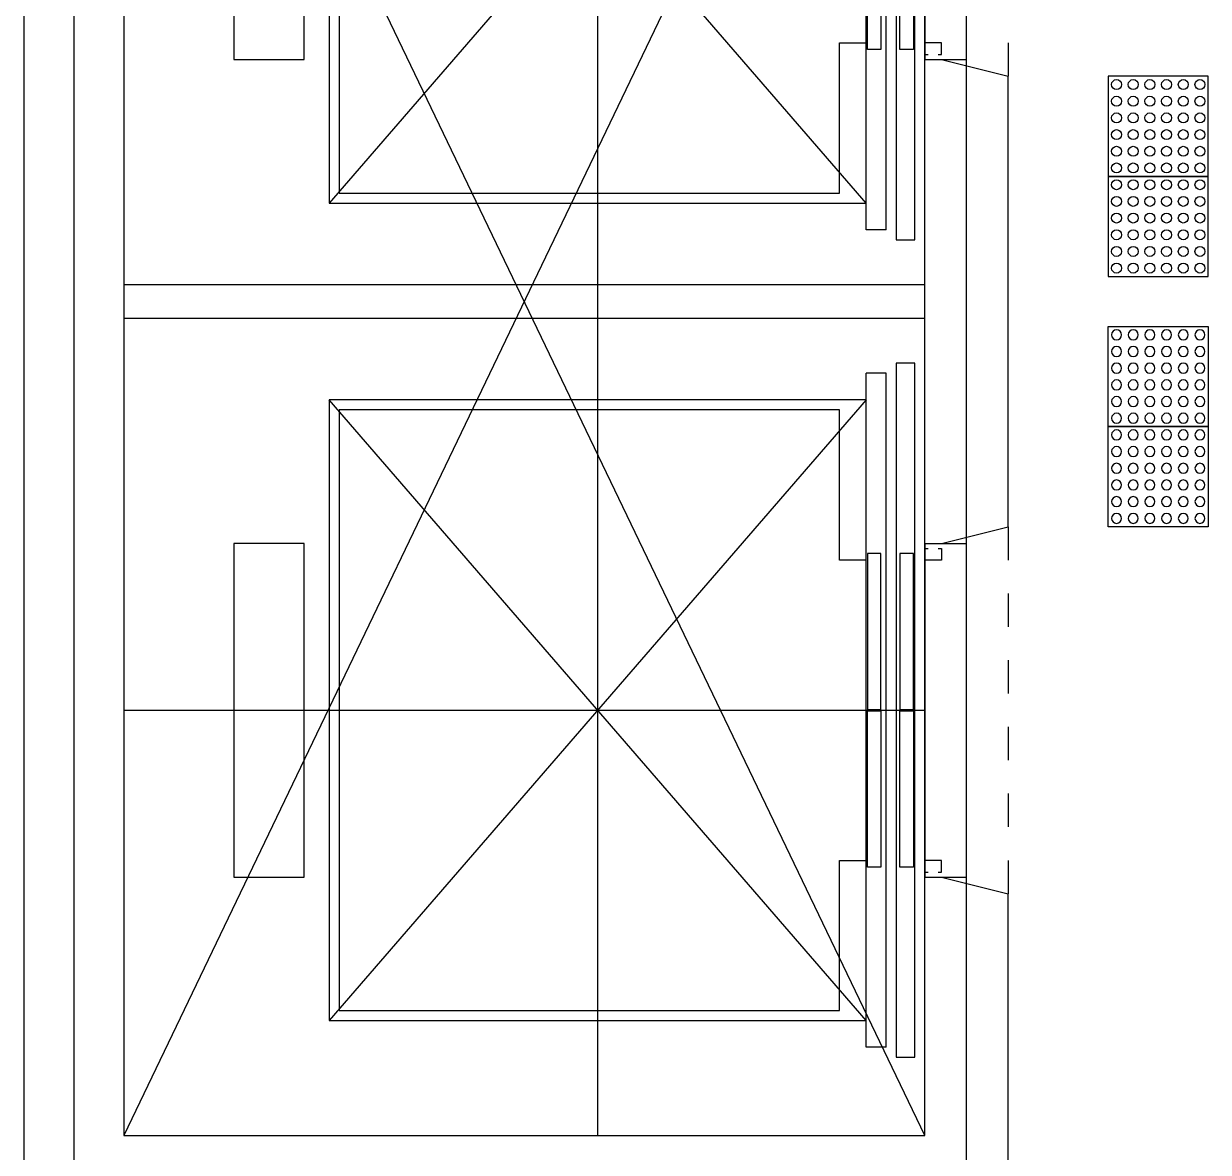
# Model space of a CAD drawing. Header units: millimetres. Extents: x 7294529 to 7346664, y 234399 to 276449.
# Drawn here: x 7328129 to 7331679, y 253789 to 257172 of the extents above; entities that cross this region are included whole.
import ezdxf

# ---------------------------------------------------------------- set-up
doc = ezdxf.new("R2010")
doc.units = ezdxf.units.MM
doc.header["$LTSCALE"] = 100
doc.linetypes.add('C-303-R-TF_59C+59B+59C$0$CEN', pattern=[62, 60, -1, 0, -1])
doc.linetypes.add('C-303-R-TF_59C+59B+59C$0$HIDDEN', pattern=[2, 1, -1])
doc.layers.get('Defpoints').update_dxf_attribs({"color": 149})
for name, color, linetype in [('BP', 7, 'Continuous'), ('C-303-R-TF_59C+59B+59C$0$CEN', 1, 'C-303-R-TF_59C+59B+59C$0$CEN'), ('C-303-R-TF_59C+59B+59C$0$COL', 2, 'Continuous'), ('C-303-R-TF_59C+59B+59C$0$ELEV', 4, 'Continuous'), ('C-303-R-TF_59C+59B+59C$0$S-구조선', 4, 'Continuous'), ('C-303-R-TF_59C+59B+59C$0$STXK', 6, 'Continuous')]:
    doc.layers.add(name, color=color, linetype=linetype)

# ---------------------------------------------------------------- blocks, each defined once
blk = doc.blocks.new('C-303-R-TF_59C+59B+59C$0$ELEV.17_2550_2450')
at = {"layer": 'C-303-R-TF_59C+59B+59C$0$ELEV', "color": 1}
for p, q in [((0, 0), (0, -2400)), ((1275, -1420), (-1275, -1420))]:
    blk.add_line(p, q, dxfattribs=at)
at = {"layer": 'C-303-R-TF_59C+59B+59C$0$ELEV'}
for p, q in [((-930, -2225), (930, -615)), ((930, -2225), (-930, -615)), ((-1010, -2225), (1010, -2225)), ((-1010, -2285), (-1010, -2225)), ((1010, -2285), (1010, -2225)), ((-1010, -2285), (1010, -2285))]:
    blk.add_line(p, q, dxfattribs=at)
for points in [[(500, -330), (-500, -330), (-500, -540), (500, -540)], [(-930, -2225), (930, -2225), (930, -615), (-930, -615)], [(-2, -2269), (-470, -2269), (-470, -2229), (-2, -2229)], [(2, -2269), (470, -2269), (470, -2229), (2, -2229)], [(1040, -2315), (-1040, -2315), (-1040, -2370), (1040, -2370)], [(-2, -2366), (-470, -2366), (-470, -2326), (-2, -2326)], [(2, -2366), (470, -2366), (470, -2326), (2, -2326)]]:
    blk.add_lwpolyline(points, close=True, dxfattribs=at)
for points in [[(450, -2225), (450, -2145), (900, -2145), (900, -645), (-900, -645), (-900, -2145), (-450, -2145), (-450, -2225)], [(-485, -2440), (-485, -2450), (-450, -2450), (-450, -2400), (-485, -2400), (-485, -2410)], [(485, -2440), (485, -2450), (450, -2450), (450, -2400), (485, -2400), (485, -2410)]]:
    blk.add_lwpolyline(points, dxfattribs=at)
at = {"layer": 'Defpoints'}
for p, q in [((-500, -2400), (-500, -2525)), ((500, -2400), (500, -2525))]:
    blk.add_line(p, q, dxfattribs=at)
blk.add_lwpolyline([(-1275, -2400), (1275, -2400), (1275, 0), (-1275, 0)], close=True, dxfattribs=at)
blk = doc.blocks.new('C-303-R-TF_59C+59B+59C$0$점자블럭')
at = {"layer": 'C-303-R-TF_59C+59B+59C$0$STXK'}
blk.add_lwpolyline([(300, 300), (0, 300), (0, 0), (300, 0)], close=True, dxfattribs=at)
at = {"layer": 'C-303-R-TF_59C+59B+59C$0$STXK', "color": 8}
for centre in [(25, 275), (75, 275), (125, 275), (175, 275), (225, 275), (275, 275), (25, 225), (75, 225), (125, 225), (175, 225), (225, 225), (275, 225), (25, 175), (75, 175), (125, 175), (175, 175), (225, 175), (275, 175), (25, 125), (75, 125), (125, 125), (175, 125), (225, 125), (275, 125), (25, 75), (75, 75), (125, 75), (175, 75), (225, 75), (275, 75), (25, 25), (75, 25), (125, 25), (175, 25), (225, 25), (275, 25)]:
    blk.add_circle(centre, 15, dxfattribs=at)
blk = doc.blocks.new('C-303-R-TF_59C+59B+59C$0$S-구조선')
at = {"layer": 'C-303-R-TF_59C+59B+59C$0$S-구조선', "color": 1}
for p, q in [((-2550, 5150), (-150, 150)), ((-2550, 150), (-150, 5150))]:
    blk.add_line(p, q, dxfattribs=at)
at = {"layer": 'C-303-R-TF_59C+59B+59C$0$S-구조선', "color": 3, "linetype": 'C-303-R-TF_59C+59B+59C$0$HIDDEN'}
for p, q in [((-2800, 4425), (-2800, 3325)), ((-2800, 1975), (-2800, 875))]:
    blk.add_line(p, q, dxfattribs=at)
at = {"layer": 'C-303-R-TF_59C+59B+59C$0$S-구조선', "color": 3}
for p, q in [((-2550, 4375), (-2550, 3375)), ((-2550, 1925), (-2550, 925))]:
    blk.add_line(p, q, dxfattribs=at)
blk = doc.blocks.new('C-303-R-TF_59C+59B+59C', base_point=(0, 0))
at = {"layer": 'C-303-R-TF_59C+59B+59C$0$CEN'}
for p, q in [((-9645, 2365), (-9645, -3535)), ((-6970, -3185), (-6970, 2065))]:
    blk.add_line(p, q, dxfattribs=at)
at = {"layer": 'C-303-R-TF_59C+59B+59C$0$COL'}
for p, q in [((-9795, 2215), (-9795, -3385)), ((-9495, 1915), (-9495, -3085)), ((-7095, 140), (-7045, 140)), ((-7095, -1310), (-7045, -1310)), ((-7095, -3085), (-7095, -2310)), ((-7095, -2310), (-7045, -2310)), ((-6845, -3285), (-6845, -2360)), ((-9495, -3085), (-7095, -3085))]:
    blk.add_line(p, q, dxfattribs=at)
for points in [[(-7095, -1310), (-7095, 140)], [(-7045, 140), (-6845, 90)], [(-6845, -1260), (-6845, 90)], [(-7045, -1310), (-6845, -1260)], [(-7045, -2310), (-6845, -2360)]]:
    blk.add_lwpolyline(points, dxfattribs=at)
at = {"layer": 'C-303-R-TF_59C+59B+59C$0$ELEV', "rotation": 90}
for p in [(-9495, 640), (-9495, -1810)]:
    blk.add_blockref('C-303-R-TF_59C+59B+59C$0$ELEV.17_2550_2450', p, dxfattribs=at)
at = {"layer": 'C-303-R-TF_59C+59B+59C$0$S-구조선', "xscale": -1}
blk.add_blockref('C-303-R-TF_59C+59B+59C$0$S-구조선', (-9645, -3235), dxfattribs=at)
at = {"layer": 'C-303-R-TF_59C+59B+59C$0$STXK', "rotation": 90}
for p in [(-6245, -210), (-6245, -510)]:
    blk.add_blockref('C-303-R-TF_59C+59B+59C$0$점자블럭', p, dxfattribs=at)
at = {"layer": 'C-303-R-TF_59C+59B+59C$0$STXK', "xscale": -1.000000000000008, "rotation": 90}
for p in [(-6245, -660), (-6245, -960)]:
    blk.add_blockref('C-303-R-TF_59C+59B+59C$0$점자블럭', p, dxfattribs=at)

msp = doc.modelspace()

# ---------------------------------------------------------------- block references
at = {"layer": 'BP'}
msp.add_blockref('C-303-R-TF_59C+59B+59C', (7337924.4, 256924.4), dxfattribs=at)

doc.saveas('drawing.dxf')
